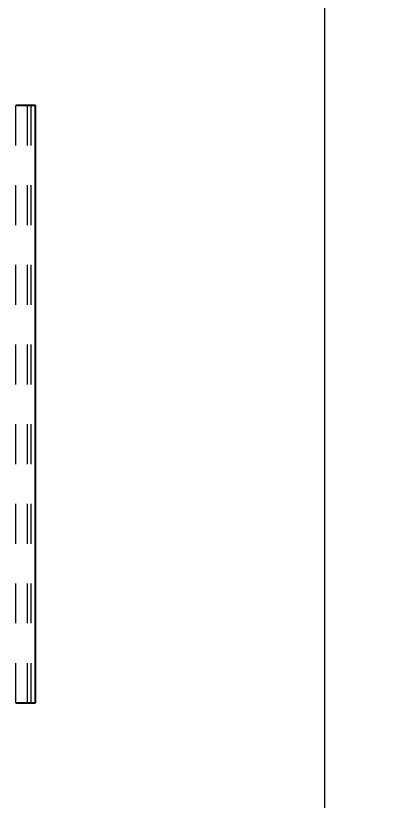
# Model space of a CAD drawing. Header units: metres. Extents: x -355 to 973, y -73 to 238.
# Drawn here: x -291.873 to -290.966, y 99.686 to 101.657 of the extents above; entities that cross this region are included whole.
import ezdxf

# ---------------------------------------------------------------- set-up
doc = ezdxf.new("R2010")
doc.units = ezdxf.units.M
doc.header["$LTSCALE"] = 3
doc.header["$MEASUREMENT"] = 0
doc.linetypes.add('202$0$HIDDEN', pattern=[0.375, 0.25, -0.125])
doc.linetypes.add('ACAD_ISO02W100', pattern=[15, 12, -3])
for name, color, linetype in [('01B', 10, 'Continuous'), ('4', 4, 'ACAD_ISO02W100'), ('5', 2, 'Continuous')]:
    doc.layers.add(name, color=color, linetype=linetype)
doc.layers.add('05', color=21, linetype='Continuous', lineweight=5)
doc.styles.get("Standard").update_dxf_attribs({"font": 'arial.ttf'})
doc.dimstyles.new('ahmad', dxfattribs={"dimtxt": 0.2, "dimasz": 0.1375, "dimexe": 0, "dimexo": 0.0625, "dimgap": 0.09, "dimtad": 0, "dimzin": 0, "dimdsep": 46, "dimtxsty": 'Standard', "dimblk": 'OBLIQUE', "dimcen": 0.09, "dimclrd": 245, "dimclrt": 61, "dimadec": 0, "dimazin": 0, "dimtfac": 1, "dimtofl": 0, "dimtmove": 0, "dimatfit": 3, "dimldrblk": 'OBLIQUE', "dimfxl": 0, "dimfxlon": 1, "dimtolj": 1, "dimtzin": 0, "dimlwd": 13, "dimarcsym": 0})

# ---------------------------------------------------------------- blocks, each defined once
blk = doc.blocks.new('_Oblique')
at = {"color": 0, "linetype": 'ByBlock', "lineweight": -2}
blk.add_line((-0.5, -0.5), (0.5, 0.5), dxfattribs=at)
blk = doc.blocks.new('*D639')
at = {"layer": '4', "color": 245, "lineweight": 13, "transparency": 16777216}
for p, q in [((-291.0968, 114.8861), (-291.0968, 106.8038)), ((-291.0968, 97.8861), (-291.0968, 105.9684))]:
    blk.add_line(p, q, dxfattribs=at)
at = {"layer": 'Defpoints', "color": 0, "transparency": 16777216}
for p in [(-291.9197, 114.8861), (-291.9197, 97.8861), (-291.0968, 97.8861)]:
    blk.add_point(p, dxfattribs=at)
at = {"layer": '4', "color": 245, "lineweight": 13, "transparency": 16777216, "xscale": 0.1375, "yscale": 0.1375, "zscale": 0.1375}
for p, rotation in [((-291.0968, 114.8861), 90), ((-291.0968, 97.8861), 270)]:
    blk.add_blockref('_Oblique', p, dxfattribs=dict(at, rotation=rotation))
at = {"layer": '4', "color": 61, "transparency": 16777216, "insert": (-291.0968, 106.3861), "char_height": 0.2, "attachment_point": 5, "rotation": 90}
blk.add_mtext('\\A1;17.00', dxfattribs=at)
blk = doc.blocks.new('ddd')
at = {"layer": '01B', "color": 32}
for p, q in [((1655.7637, 1004.0793), (1655.7637, 1004.0293)), ((1657.2637, 1004.0293), (1657.2637, 1004.0793))]:
    blk.add_line(p, q, dxfattribs=at)
at = {"layer": '5', "color": 32}
blk.add_line((1657.2637, 1004.0793), (1655.7637, 1004.0793), dxfattribs=at)
at = {"layer": '5', "color": 5, "linetype": '202$0$HIDDEN', "lineweight": 5, "ltscale": 0.1}
for p, q in [((1657.2637, 1004.0678), (1655.7637, 1004.0678)), ((1657.2637, 1004.059), (1655.7637, 1004.059)), ((1657.2637, 1004.0293), (1655.7637, 1004.0293))]:
    blk.add_line(p, q, dxfattribs=at)

msp = doc.modelspace()

# ---------------------------------------------------------------- block references
at = {"layer": '05', "rotation": 270}
msp.add_blockref('ddd', (-1295.9022, 1757.1943), dxfattribs=at)

# ---------------------------------------------------------------- dimensions: what is measured, and where the dimension line sits
at = {"layer": '4', "color": 0}
dim = msp.add_linear_dim(base=(-291.0968, 97.8861), p1=(-291.9197, 114.8861), p2=(-291.9197, 97.8861), angle=90, dimstyle='ahmad', dxfattribs=at)
dim.commit()
dim.dimension.update_dxf_attribs({"geometry": '*D639', "text_midpoint": (-291.0968, 106.3861)})

doc.saveas('drawing.dxf')
